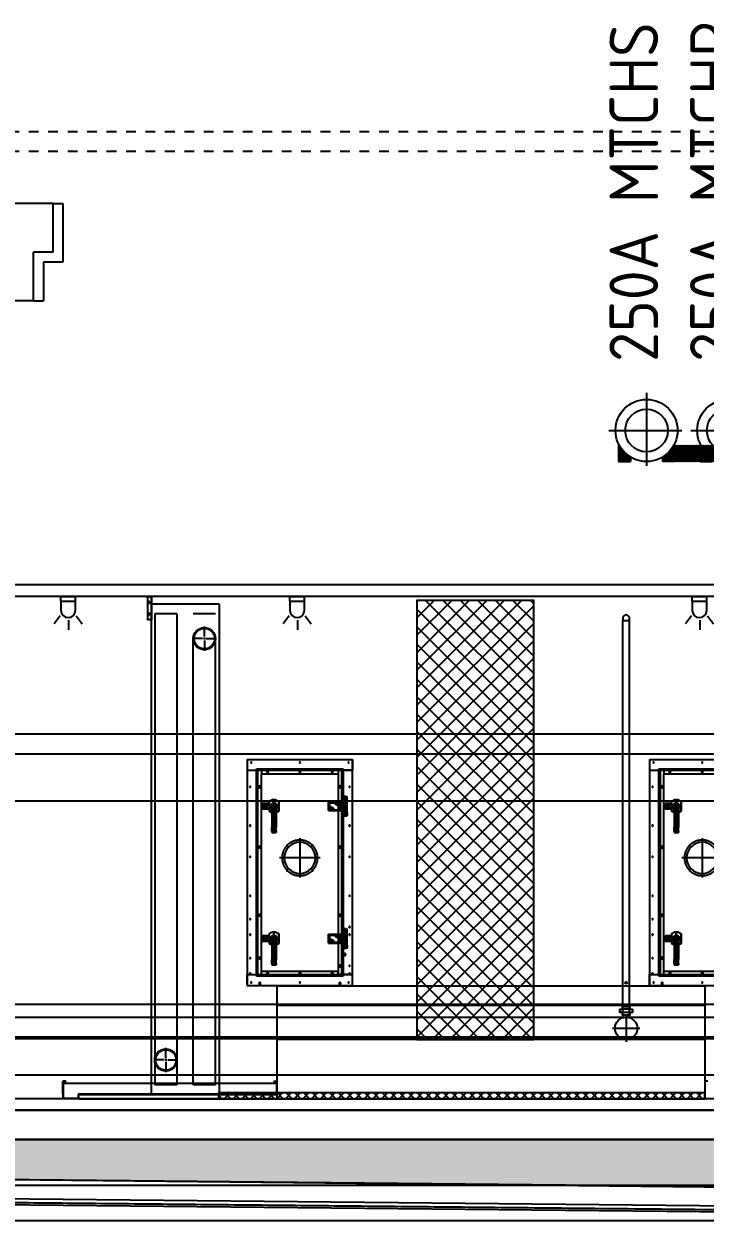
# Model space of a CAD drawing. Header units: millimetres. Extents: x -32710 to 654186, y -254124 to 420220.
# Drawn here: x 282600 to 286101, y 401948 to 408098 of the extents above; entities that cross this region are included whole.
import ezdxf
from ezdxf.enums import TextEntityAlignment as Align
from ezdxf.xclip import XClip

# ---------------------------------------------------------------- set-up
doc = ezdxf.new("R2010")
doc.units = ezdxf.units.MM
doc.header["$LTSCALE"] = 1000
for name, pattern in [('TPH12-SEC-@E$0$CENTERK5', [6.916, 6.667, -0.083, 0.083, -0.083]), ('TPH12-SEC-@E$0$DOTK1', [0.1, 0.05, -0.05]), ('YFM1P-長$0$CENTER', [2, 1.25, -0.25, 0.25, -0.25]), ('YFM1P-長$0$CENTER2', [1.125, 0.75, -0.125, 0.125, -0.125]), ('YFM1P-長$0$CENTERX2', [101.6, 63.5, -12.7, 12.7, -12.7]), ('YFM1P-長$0$DASHED', [0.75, 0.5, -0.25]), ('YFM1P-長$0$Hidden H04', [23, 15, -8])]:
    doc.linetypes.add(name, pattern=pattern)
for name, color, linetype in [('TPH12-SEC-@E$0$H-SIN', 252, 'TPH12-SEC-@E$0$CENTERK5'), ('TPH12-SEC-@E$0$KABE3', 252, 'Continuous'), ('TPH12-SEC-@E$0$SIAGE1', 252, 'Continuous'), ('TPH12-SEC-@E$0$SUGATA3', 252, 'Continuous'), ('TPH12-SEC-@E$0$SUGATAD', 252, 'TPH12-SEC-@E$0$DOTK1'), ('YFM1P-長$0$03', 4, 'Continuous'), ('YFM1P-長$0$1', 7, 'Continuous'), ('YFM1P-長$0$AUDIT_I_250305115502-0', 1, 'YFM1P-長$0$CENTERX2'), ('YFM1P-長$0$BILLET', 7, 'Continuous'), ('YFM1P-長$0$BOLT', 3, 'Continuous'), ('YFM1P-長$0$DOOR-02-01', 230, 'Continuous'), ('YFM1P-長$0$HANDLE', 6, 'Continuous'), ('YFM1P-長$0$Hatch', 1, 'Continuous'), ('YFM1P-長$0$Light', 2, 'Continuous'), ('YFM1P-長$0$LOCKING', 191, 'Continuous'), ('YFM1P-長$0$M-CMDUCT-TEXT', 3, 'Continuous'), ('YFM1P-長$0$M-FOUN', 252, 'Continuous'), ('YFM1P-長$0$M-PIPE-CHWR13', 94, 'Continuous'), ('YFM1P-長$0$M-PIPE-CHWR13_CL', 93, 'YFM1P-長$0$CENTER2'), ('YFM1P-長$0$M-PIPE-CHWR20', 110, 'Continuous'), ('YFM1P-長$0$M-PIPE-CHWR20_CL', 111, 'YFM1P-長$0$CENTER'), ('YFM1P-長$0$M-PIPE-CHWS12', 130, 'Continuous'), ('YFM1P-長$0$M-PIPE-CHWS12_CL', 132, 'YFM1P-長$0$CENTER2'), ('YFM1P-長$0$M-PIPE-CHWS5', 160, 'Continuous'), ('YFM1P-長$0$M-PIPE-CHWS5_CL', 161, 'YFM1P-長$0$CENTER2'), ('YFM1P-長$0$PV-551', 7, 'Continuous'), ('YFM1P-長$0$TYPE14X10', 7, 'Continuous'), ('YFM1P-長$0$图层1', 3, 'YFM1P-長$0$DASHED'), ('YFM1P-長$0$虚线', 3, 'YFM1P-長$0$DASHED'), ('YFM1P-長$0$表面显示线', 5, 'Continuous')]:
    doc.layers.add(name, color=color, linetype=linetype)
doc.styles.add('YFM1P-長$0$aa-txt', font='simplex.shx', dxfattribs={"width": 0.8, "bigfont": 'chineset.shx'})
doc.styles.add('YFM1P-長$0$aa-txt-IN', font='isocp.shx', dxfattribs={"bigfont": 'chineset.shx'})
doc.dimstyles.new('YFM1P-長$0$100-DIM', dxfattribs={"dimscale": 1000, "dimtxt": 0.2, "dimasz": 0.1, "dimexe": 0.1, "dimexo": 0.1, "dimgap": 0.05, "dimtad": 1, "dimdec": 0, "dimzin": 3, "dimdsep": 46, "dimtxsty": 'YFM1P-長$0$aa-txt', "dimblk1": 'YFM1P-長$0$DOT', "dimblk2": 'YFM1P-長$0$DOT', "dimsah": 1, "dimcen": 0, "dimclrd": 256, "dimclre": 256, "dimclrt": 256, "dimadec": 0, "dimazin": 0, "dimtfac": 1, "dimtdec": 0, "dimtix": 1, "dimtmove": 2, "dimatfit": 3, "dimldrblk": 'YFM1P-長$0$DOT', "dimfxl": 1, "dimtvp": 1, "dimtolj": 1, "dimtzin": 0, "dimarcsym": 0})
pattern_1 = [(45, (2679264709.9687, -131290.7604), (-2.2450640302673, 2.2450640302673), [])]
pattern_2 = [(45, (2679265129.9687, -131290.7604), (-2.2450640302673, 2.2450640302673), [])]
pattern_3 = [(45, (2679265593.9687, -131290.7604), (-2.2450640302673, 2.2450640302673), [])]
pattern_4 = [(45, (2679266083.9687, -131290.7604), (-2.2450640302673, 2.2450640302673), [])]

# ---------------------------------------------------------------- blocks, each defined once
blk = doc.blocks.new('TPH12-SEC-@E')
at = {"layer": 'TPH12-SEC-@E$0$H-SIN'}
blk.add_line((298929.6, 401950), (270800, 401950), dxfattribs=at)
at = {"layer": 'TPH12-SEC-@E$0$KABE3'}
blk.add_line((273330, 402124.7), (291000, 401948), dxfattribs=at)
at = {"layer": 'TPH12-SEC-@E$0$KABE3', "const_width": 10}
blk.add_lwpolyline([(273380, 402134.2), (290953.3, 401958.5)], dxfattribs=at)
at = {"layer": 'TPH12-SEC-@E$0$SIAGE1'}
for p, q in [((282750, 407175), (282800, 407175)), ((282800, 407175), (282800, 406875)), ((282800, 406875), (282700, 406875)), ((282700, 406875), (282700, 406675)), ((282650, 406675), (282700, 406675)), ((273500, 402253), (289700, 402091)), ((273500, 402153), (290830, 401979.7))]:
    blk.add_line(p, q, dxfattribs=at)
at = {"layer": 'TPH12-SEC-@E$0$SUGATA3'}
for p, q in [((282750, 407175), (273550, 407175)), ((282750, 406925), (282750, 407175)), ((282650, 406675), (282650, 406925)), ((282750, 406925), (282650, 406925)), ((282650, 406675), (281950, 406675)), ((291176, 404450), (281950, 404450)), ((290675, 403060), (281950, 403060)), ((281950, 402995), (290675, 402995)), ((281950, 402895), (290675, 402895)), ((282220, 402700), (290760, 402700)), ((282220, 402520), (290760, 402520))]:
    blk.add_line(p, q, dxfattribs=at)
at = {"layer": 'TPH12-SEC-@E$0$SUGATAD'}
for p, q in [((273325, 407545), (291375, 407545)), ((273325, 407445), (291375, 407445))]:
    blk.add_line(p, q, dxfattribs=at)
blk = doc.blocks.new('YFM1P-長$0$A$C249b1ccb')
at = {"true_color": 0xffffff}
h = blk.add_hatch(dxfattribs=at)
h.set_pattern_fill('ANSI31')
h.set_pattern_definition(pattern_1)
edge = h.paths.add_edge_path()
edge.add_line((256456.1, 69900.1), (256518, 69900.1))
edge.add_line((256518, 69920.2), (256518, 69900.1))
edge.add_arc((256689.2, 70149), 285.8, 215.35655, 233.19516)
edge.add_line((256456.1, 69983.6), (256456.1, 69900.1))
h = blk.add_hatch(dxfattribs=at)
h.set_pattern_fill('ANSI31')
h.set_pattern_definition(pattern_1)
edge = h.paths.add_edge_path()
edge.add_line((256743.9, 69900.1), (256682, 69900.1))
edge.add_line((256682, 69920.2), (256682, 69900.1))
edge.add_arc((256510.8, 70149), 285.8, 306.80484, 324.64345)
edge.add_line((257703.9, 69983.6), (257703.9, 69900.1))
h = blk.add_hatch(dxfattribs=at)
h.set_pattern_fill('ANSI31')
h.set_pattern_definition(pattern_2)
edge = h.paths.add_edge_path()
edge.add_line((256876.1, 69900.1), (256938, 69900.1))
edge.add_line((256938, 69920.2), (256938, 69900.1))
edge.add_arc((257109.2, 70149), 285.8, 215.35655, 233.19516)
edge.add_line((256876.1, 69983.6), (256876.1, 69900.1))
h = blk.add_hatch(dxfattribs=at)
h.set_pattern_fill('ANSI31')
h.set_pattern_definition(pattern_2)
edge = h.paths.add_edge_path()
edge.add_line((257163.9, 69900.1), (257102, 69900.1))
edge.add_line((257102, 69920.2), (257102, 69900.1))
edge.add_arc((256930.8, 70149), 285.8, 306.80484, 324.64345)
edge.add_line((257163.9, 69983.6), (257163.9, 69900.1))
h = blk.add_hatch(dxfattribs=at)
h.set_pattern_fill('ANSI31')
h.set_pattern_definition(pattern_3)
edge = h.paths.add_edge_path()
edge.add_line((257340.1, 69900.1), (257402, 69900.1))
edge.add_line((257402, 69920.2), (257402, 69900.1))
edge.add_arc((257573.2, 70149), 285.8, 215.35655, 233.19516)
edge.add_line((257340.1, 69983.6), (257340.1, 69900.1))
h = blk.add_hatch(dxfattribs=at)
h.set_pattern_fill('ANSI31')
h.set_pattern_definition(pattern_3)
edge = h.paths.add_edge_path()
edge.add_line((257659.9, 69900.1), (257598, 69900.1))
edge.add_line((257598, 69920.2), (257598, 69900.1))
edge.add_arc((257426.8, 70149), 285.8, 306.80484, 324.64345)
edge.add_line((257659.9, 69983.6), (257659.9, 69900.1))
h = blk.add_hatch(dxfattribs=at)
h.set_pattern_fill('ANSI31')
h.set_pattern_definition(pattern_4)
edge = h.paths.add_edge_path()
edge.add_line((257830.1, 69900.1), (257892, 69900.1))
edge.add_line((257892, 69920.2), (257892, 69900.1))
edge.add_arc((258063.2, 70149), 285.8, 215.35655, 233.19516)
edge.add_line((257830.1, 69983.6), (257830.1, 69900.1))
h = blk.add_hatch(dxfattribs=at)
h.set_pattern_fill('ANSI31')
h.set_pattern_definition(pattern_4)
edge = h.paths.add_edge_path()
edge.add_line((258149.9, 69900.1), (258088, 69900.1))
edge.add_line((258088, 69920.2), (258088, 69900.1))
edge.add_arc((257916.8, 70149), 285.8, 306.80484, 324.64345)
edge.add_line((258149.9, 69983.6), (258149.9, 69900.1))
for p, q in [((256456.1, 69983.6, 0), (256456.1, 69900.1, 0)), ((256456.1, 69982.6, 0), (256456.1, 69900.1, 0)), ((256876.1, 69983.6, 0), (256876.1, 69900.1, 0)), ((256876.1, 69982.6, 0), (256876.1, 69900.1, 0)), ((257163.9, 69983.6, 0), (257163.9, 69900.1, 0)), ((257163.9, 69982.6, 0), (257163.9, 69900.1, 0)), ((257340.1, 69983.6, 0), (257340.1, 69900.1, 0)), ((257340.1, 69982.6, 0), (257340.1, 69900.1, 0)), ((257643.9, 69982.6, 0), (257643.9, 69900.1, 0)), ((257659.9, 69983.6, 0), (257659.9, 69900.1, 0)), ((257659.9, 69982.6, 0), (257659.9, 69900.1, 0)), ((257703.9, 69983.6, 0), (257703.9, 69900.1, 0)), ((257830.1, 69983.6, 0), (257830.1, 69900.1, 0)), ((257830.1, 69982.6, 0), (257830.1, 69900.1, 0)), ((258149.9, 69983.6, 0), (258149.9, 69900.1, 0)), ((258149.9, 69982.6, 0), (258149.9, 69900.1, 0)), ((256456.1, 69900.1, 0), (256518, 69900.1, 0)), ((256518, 69920.2, 0), (256518, 69900.1, 0)), ((256682, 69920.2, 0), (256682, 69900.1, 0)), ((256743.9, 69900.1, 0), (256682, 69900.1, 0)), ((256876.1, 69900.1, 0), (256938, 69900.1, 0)), ((256938, 69920.2, 0), (256938, 69900.1, 0)), ((257102, 69920.2, 0), (257102, 69900.1, 0)), ((257163.9, 69900.1, 0), (257102, 69900.1, 0)), ((257340.1, 69900.1, 0), (257402, 69900.1, 0)), ((257402, 69920.2, 0), (257402, 69900.1, 0)), ((257598, 69920.2, 0), (257598, 69900.1, 0)), ((257659.9, 69900.1, 0), (257598, 69900.1, 0)), ((257830.1, 69900.1, 0), (257892, 69900.1, 0)), ((257892, 69920.2, 0), (257892, 69900.1, 0)), ((258088, 69920.2, 0), (258088, 69900.1, 0)), ((258149.9, 69900.1, 0), (258088, 69900.1, 0))]:
    blk.add_line(p, q)
for centre, start, end in [((256689.2, 70149, 0), 215.35655, 233.19516), ((256510.8, 70149, 0), 306.80484, 324.64345), ((257109.2, 70149, 0), 215.35655, 233.19516), ((256930.8, 70149, 0), 306.80484, 324.64345), ((257573.2, 70149, 0), 215.35655, 233.19516), ((257426.8, 70149, 0), 306.80484, 324.64345), ((258063.2, 70149, 0), 215.35655, 233.19516), ((257916.8, 70149, 0), 306.80484, 324.64345)]:
    blk.add_arc(centre, 285.8, start, end)
at = {"layer": 'YFM1P-長$0$M-PIPE-CHWR13'}
for radius in [159.5, 109.5]:
    blk.add_circle((256600, 70059.6, 0), radius, dxfattribs=at)
at = {"layer": 'YFM1P-長$0$M-PIPE-CHWR13_CL', "ltscale": 0.5}
for p, q in [((256600, 70252.6, 0), (256600, 69866.6, 0)), ((256407, 70059.6, 0), (256793, 70059.6, 0))]:
    blk.add_line(p, q, dxfattribs=at)
at = {"layer": 'YFM1P-長$0$M-PIPE-CHWR20'}
for radius in [186.5, 136.5]:
    blk.add_circle((257500, 70086.6, 0), radius, dxfattribs=at)
at = {"layer": 'YFM1P-長$0$M-PIPE-CHWR20_CL', "ltscale": 0.5}
for p, q in [((257500, 70327.8, 0), (257500, 69845.4, 0)), ((257258.8, 70086.6, 0), (257741.2, 70086.6, 0))]:
    blk.add_line(p, q, dxfattribs=at)
at = {"layer": 'YFM1P-長$0$M-PIPE-CHWS12'}
for radius in [186.5, 136.5]:
    blk.add_circle((257990, 70086.6, 0), radius, dxfattribs=at)
at = {"layer": 'YFM1P-長$0$M-PIPE-CHWS12_CL', "ltscale": 0.5}
for p, q in [((257990, 70327.8, 0), (257990, 69845.4, 0)), ((257748.8, 70086.6, 0), (258231.2, 70086.6, 0))]:
    blk.add_line(p, q, dxfattribs=at)
at = {"layer": 'YFM1P-長$0$M-PIPE-CHWS5'}
for radius in [159.5, 109.5]:
    blk.add_circle((257020, 70059.6, 0), radius, dxfattribs=at)
at = {"layer": 'YFM1P-長$0$M-PIPE-CHWS5_CL'}
for p, q in [((257020, 70252.6, 0), (257020, 69866.6, 0)), ((256827, 70059.6, 0), (257213, 70059.6, 0))]:
    blk.add_line(p, q, dxfattribs=at)
at = {"layer": 'YFM1P-長$0$M-CMDUCT-TEXT', "style": 'YFM1P-長$0$aa-txt-IN'}
for s, p in [('250A MTCHR', (256948.5, 70411.8, 0)), ('250A MTCHS', (256534.4, 70411.8, 0)), ('200A LTCHR', (257947.2, 70411.8, 0)), ('200A LTCHS', (257442.4, 70411.8, 0))]:
    blk.add_text(s, height=250, rotation=90, dxfattribs=at).set_placement(p, align=Align.MIDDLE_LEFT)
blk = doc.blocks.new('YFM1P-長$0$A$C6B021BE4')
for p, q in [((-77364.5, -247352.1), (-77394.5, -247352.1)), ((-77394.5, -247352.1), (-77394.5, -247353.6)), ((-77366, -247353.6), (-77394.5, -247353.6)), ((-77384.5, -247353.6), (-77384.5, -247470.6)), ((-77379.5, -247355.8), (-77379.5, -247349.8)), ((-77364.5, -247352.1), (-77364.5, -247472.1)), ((-77366, -247470.6), (-77384.5, -247470.6)), ((-77384.5, -247472.1), (-77384.5, -247470.6)), ((-77364.5, -247472.1), (-77384.5, -247472.1)), ((-77368.2, -247452.1), (-77362.2, -247452.1))]:
    blk.add_line(p, q)
at = {"linetype": 'YFM1P-長$0$Hidden H04'}
blk.add_line((-77366, -247353.6), (-77366, -247472.1), dxfattribs=at)
for points in [[(-77376.5, -247353.6), (-77376.5, -247352.1), (-77382.5, -247352.1), (-77382.5, -247353.6)], [(-77366, -247455.1), (-77364.5, -247455.1), (-77364.5, -247449.1), (-77366, -247449.1)]]:
    blk.add_lwpolyline(points, close=True)
at = {"layer": 'YFM1P-長$0$03', "color": 1}
for p, q in [((-77388.5, -247382.1), (-77368.5, -247382.1)), ((-77378.5, -247392.1), (-77378.5, -247372.1)), ((-77388.5, -247442.1), (-77368.5, -247442.1)), ((-77378.5, -247452.1), (-77378.5, -247432.1))]:
    blk.add_line(p, q, dxfattribs=at)
at = {"layer": 'YFM1P-長$0$03'}
for centre in [(-77378.5, -247382.1), (-77378.5, -247442.1)]:
    blk.add_circle(centre, 4, dxfattribs=at)
blk = doc.blocks.new('YFM1P-長$0$32212')
at = {"layer": 'YFM1P-長$0$1', "color": 1}
for p, q in [((30, -38.5), (46, -38.5)), ((30, -44.5), (46, -44.5)), ((38, -46.5), (38, -30.5)), ((38, -52.5), (38, -36.5)), ((-1, -78.5), (15, -78.5)), ((-1, -84.5), (15, -84.5)), ((7, -86.5), (7, -70.5)), ((7, -92.5), (7, -76.5))]:
    blk.add_line(p, q, dxfattribs=at)
at = {"layer": 'YFM1P-長$0$1'}
for p, q in [((32, -38.5), (32, -44.5)), ((34.9, -44.5), (34.9, -38.5)), ((41.1, -44.5), (41.1, -38.5)), ((44, -38.5), (44, -44.5, 78.1)), ((45, -43.4), (45, -37.4)), ((1, -78.5), (1, -84.5)), ((3.9, -78.5), (3.9, -84.5)), ((10.1, -78.5), (10.1, -84.5)), ((13, -78.5), (13, -84.5))]:
    blk.add_line(p, q, dxfattribs=at)
for centre, radius, start, end in [((38, -38.5), 6, 0, 180), ((38, -44.5), 6, 180, 0), ((38, -38.5), 3.1, 0, 180), ((38, -44.5), 3.1, 180, 0), ((7, -78.5), 6, 0, 180), ((7, -84.5), 6, 180, 0), ((7, -78.5), 3.1, 0, 180), ((7, -84.5), 3.1, 180, 0)]:
    blk.add_arc(centre, radius, start, end, dxfattribs=at)
at = {"layer": 'YFM1P-長$0$PV-551'}
for p, q in [((0, 0), (45, 0)), ((0, 0), (0, -12.5)), ((45, -12.5), (45, 0)), ((0, -26.1), (0, -12.5)), ((0, -12.5), (45, -12.5)), ((0, -29.4), (0, -26.1)), ((0, -26.1), (45, -26.1)), ((0, -92.5), (0, -29.4)), ((0, -29.5), (45, -29.5)), ((45, -26.1), (45, -12.5)), ((45, -29.4), (45, -26.1)), ((45, -41.7), (45, -29.4)), ((45, -46.7), (45, -41.7)), ((45, -92.5), (45, -46.7)), ((0, -90.5), (45, -90.5)), ((0, -92.5), (5, -92.5)), ((5, -92.5), (45, -92.5))]:
    blk.add_line(p, q, dxfattribs=at)
at = {"layer": 'YFM1P-長$0$图层1'}
for p, q in [((0, -2.5), (45, -2.5)), ((0, -4), (45, -4)), ((0, -11), (45, -11)), ((0, -11.2), (45, -11.2)), ((0, -12.5), (45, -12.5)), ((0, -16.7), (45, -16.7)), ((45, -20), (0, -20)), ((0, -26.2), (45, -26.2)), ((0, -29.2), (45, -29.2)), ((5, -66.5), (5, -34.5)), ((5, -34.5), (27, -34.5)), ((27, -34.5), (27, -45.5)), ((38, -56.5), (40, -56.5)), ((40, -85.5), (40, -56.5)), ((7, -66.5), (5, -66.5)), ((18, -77.5), (18, -85.5)), ((18, -85.5), (40, -85.5))]:
    blk.add_line(p, q, dxfattribs=at)
for centre, start, end in [((38, -45.5), 180, 270), ((7, -77.5), 0, 90)]:
    blk.add_arc(centre, 11, start, end, dxfattribs=at)
blk = doc.blocks.new('YFM1P-長$0$5556')
at = {"layer": 'YFM1P-長$0$1'}
for p, q in [((-33.5, 0), (-45, 0)), ((33.5, 0), (45, 0)), ((-50, -5), (-50, -20)), ((-33.5, -25), (-45, -25)), ((-44.4, -8.4), (-39.1, -8.4)), ((-44.4, -16.6), (-39.1, -16.6)), ((33.5, -25), (45, -25)), ((44.4, -8.4), (39.1, -8.4)), ((44.4, -16.6), (39.1, -16.6)), ((50, -5), (50, -20))]:
    blk.add_line(p, q, dxfattribs=at)
at = {"layer": 'YFM1P-長$0$1', "color": 1}
for p, q in [((-52.4, -12.5), (-36.4, -12.5)), ((-47.1, -12.5), (-31.1, -12.5)), ((-44.4, -20.5), (-44.4, -4.5)), ((-39.1, -20.5), (-39.1, -4.5)), ((31.1, -12.5), (47.1, -12.5)), ((36.4, -12.5), (52.4, -12.5)), ((39.1, -20.5), (39.1, -4.5)), ((44.4, -20.5), (44.4, -4.5))]:
    blk.add_line(p, q, dxfattribs=at)
at = {"layer": 'YFM1P-長$0$1'}
for centre, radius, start, end in [((-45, -5), 5, 90, 180), ((-45, -20), 5, 180, 270), ((-44.4, -12.5), 4.1, 90, 270), ((-39.1, -12.5), 4.1, 270, 90), ((39.1, -12.5), 4.1, 90, 270), ((44.4, -12.5), 4.1, 270, 90), ((45, -5), 5, 0, 90), ((45, -20), 5, 270, 0)]:
    blk.add_arc(centre, radius, start, end, dxfattribs=at)
at = {"layer": 'YFM1P-長$0$PV-551'}
for p, q in [((-33.5, 0), (-23.5, 0)), ((-33.5, 0), (-33.5, -5.6)), ((-23.5, 0), (23.5, 0)), ((-23, -25), (-23, 0)), ((23.5, 0), (33.5, 0)), ((33.5, -5.6), (33.5, 0)), ((-33.5, -5.6), (-23, -5.6)), ((-33.5, -5.6), (-33.5, -19.4)), ((-33.5, -19.4), (-23, -19.4)), ((-33.5, -25), (-33.5, -19.4)), ((-23.5, -25), (-33.5, -25)), ((33.5, -25), (-23.5, -25)), ((23.5, -25), (22.5, -25)), ((23, 0), (23, -25)), ((23, -5.6), (33.5, -5.6)), ((23, -19.4), (33.5, -19.4)), ((33.5, -19.4), (33.5, -5.6)), ((33.5, -25), (33.5, -19.4))]:
    blk.add_line(p, q, dxfattribs=at)
at = {"layer": 'YFM1P-長$0$图层1'}
for p, q in [((-39.1, -6), (-50, -6)), ((-50, -19), (-39.1, -19)), ((-33.5, -7.3), (-25.5, -7.3)), ((-33.5, -17.8), (-25.5, -17.8)), ((-25.5, -7.3), (-25.5, -17.8)), ((-25.5, -9.3), (-23, -9.3)), ((-25.5, -15.8), (-23, -15.8)), ((23, -9.5), (33.5, -9.5)), ((23, -15.5), (33.5, -15.5)), ((39.1, -6), (50, -6)), ((50, -19), (39.1, -19))]:
    blk.add_line(p, q, dxfattribs=at)
for centre, start, end in [((-39.1, -12.5), 270, 90), ((39.1, -12.5), 90, 270)]:
    blk.add_arc(centre, 6.5, start, end, dxfattribs=at)
blk = doc.blocks.new('YFM1P-長$0$A$C107F0088')
at = {"color": 1, "linetype": 'YFM1P-長$0$CENTER', "ltscale": 5}
for p, q in [((8.5, 135.1), (41.5, 135.1)), ((9, 135.1), (41, 135.1)), ((25, 160.6), (25, 109.7)), ((25, 151.6), (25, 118.6))]:
    blk.add_line(p, q, dxfattribs=at)
at = {"layer": 'YFM1P-長$0$1', "linetype": 'Continuous'}
for p, q in [((0, 110.6), (0, 159.6)), ((24.5, 157.1), (24.5, 165.6)), ((25.5, 157.1), (25.5, 165.6)), ((50, 159.6), (50, 110.6)), ((24.5, 113.2), (24.5, 104.6)), ((25.5, 113.2), (25.5, 104.6))]:
    blk.add_line(p, q, dxfattribs=at)
for centre, radius in [((25, 135.1), 10), ((25, 153.1), 3.46), ((25, 153.1), 2), ((25, 117.1), 3.46), ((25, 117.1), 2)]:
    blk.add_circle(centre, radius, dxfattribs=at)
for centre, radius, start, end in [((25, 135.1), 35, 44.41531, 135.58469), ((25, 153.1), 4, 97.18076, 82.81924), ((25, 135.1), 30.5, 89.06068, 90.93932), ((25, 153.4), 3.73, 82.30067, 97.69933), ((25, 135.1), 35, 224.41531, 315.58469), ((25, 117.1), 4, 277.18076, 262.81924), ((25, 116.9), 3.73, 262.30067, 277.69933), ((25, 135.1), 30.5, 269.06068, 270.93932)]:
    blk.add_arc(centre, radius, start, end, dxfattribs=at)
at = {"layer": 'YFM1P-長$0$BILLET'}
for p, q in [((0, 160.1), (0, 110.1)), ((50, 160.1), (50, 110.1)), ((0, 110.1), (50, 110.1))]:
    blk.add_line(p, q, dxfattribs=at)
at = {"layer": 'YFM1P-長$0$BILLET', "color": 1, "linetype": 'YFM1P-長$0$CENTER', "ltscale": 5}
for p, q in [((8.3, 135.1), (41.7, 135.1)), ((25, 151.8), (25, 118.4))]:
    blk.add_line(p, q, dxfattribs=at)
at = {"layer": 'YFM1P-長$0$BOLT', "color": 1, "linetype": 'YFM1P-長$0$CENTER', "ltscale": 1.5}
for p, q in [((34.3, 135.1), (15.7, 135.1)), ((25, 144.4), (25, 125.8))]:
    blk.add_line(p, q, dxfattribs=at)
at = {"layer": 'YFM1P-長$0$DOOR-02-01', "color": 1}
for p, q in [((24, 153.1), (26, 153.1)), ((25, 152.1), (25, 154.1)), ((24, 117.1), (26, 117.1)), ((25, 116.1), (25, 118.1))]:
    blk.add_line(p, q, dxfattribs=at)
at = {"layer": 'YFM1P-長$0$HANDLE', "color": 1, "linetype": 'YFM1P-長$0$CENTER', "ltscale": 5}
for p, q in [((43.9, 135.1), (6.1, 135.1)), ((25, 154.1), (25, 116.2))]:
    blk.add_line(p, q, dxfattribs=at)
at = {"layer": 'YFM1P-長$0$HANDLE', "linetype": 'Continuous'}
for p, q in [((13.2, 118), (9.1, 129.3)), ((31, 141.1), (19, 141.1)), ((19, 141.1), (19, 129.1)), ((31, 129.1), (19, 129.1)), ((31, 141.1), (31, 129.1)), ((36.2, 118), (40.6, 128.5)), ((13.2, 118), (13.2, 88)), ((20.2, 118), (13.2, 118)), ((13.2, 88), (13.2, 28)), ((20.2, 88), (13.2, 88)), ((20.2, 88), (20.2, 118)), ((29.2, 118), (20.2, 118)), ((29.2, 90.9), (20.2, 90.9)), ((20.2, 28), (20.2, 88)), ((29.2, 88), (29.2, 118)), ((36.2, 118), (29.2, 118)), ((29.2, 28), (29.2, 88)), ((36.2, 88), (29.2, 88)), ((36.2, 118), (36.2, 88)), ((36.2, 88), (36.2, 28)), ((13.2, 8), (13.2, 28)), ((20.2, 28), (13.2, 28)), ((13.2, 8), (13.2, 0)), ((20.2, 8), (13.2, 8)), ((20.2, 8), (20.2, 28)), ((29.2, 26.5), (20.2, 26.5)), ((20.2, 8), (20.2, 4)), ((29.2, 4), (20.2, 4)), ((29.2, 8), (29.2, 28)), ((36.2, 28), (29.2, 28)), ((29.2, 8), (29.2, 4)), ((36.2, 8), (29.2, 8)), ((36.2, 8), (36.2, 28)), ((36.2, 8), (36.2, 0)), ((36.2, 0), (13.2, 0))]:
    blk.add_line(p, q, dxfattribs=at)
blk.add_arc((25, 135.1), 17, 336.90924, 200.19856, dxfattribs=at)
at = {"layer": 'YFM1P-長$0$LOCKING', "color": 1, "linetype": 'YFM1P-長$0$CENTER', "ltscale": 8}
blk.add_line((6.1, 135.1), (43.9, 135.1), dxfattribs=at)
at = {"layer": 'YFM1P-長$0$LOCKING'}
for p, q in [((17, 135.1), (19.5, 137.6)), ((17, 135.1), (19.5, 132.6)), ((19.5, 140.6), (22.5, 140.6)), ((19.5, 137.6), (19.5, 140.6)), ((19.5, 132.6), (19.5, 129.6)), ((19.5, 129.6), (22.5, 129.6)), ((22.5, 140.6), (25, 143.1)), ((22.5, 129.6), (25, 127.1)), ((25, 143.1), (27.5, 140.6)), ((25, 127.1), (27.5, 129.6)), ((27.5, 140.6), (30.5, 140.6)), ((27.5, 129.6), (30.5, 129.6)), ((30.5, 140.6), (30.5, 137.6)), ((30.5, 137.6), (33, 135.1)), ((30.5, 132.6), (33, 135.1)), ((30.5, 129.6), (30.5, 132.6)), ((47.4, 150.1), (59.6, 140.1)), ((47.4, 150.1), (83.1, 150.1)), ((47.4, 120.1), (59.6, 130.1)), ((59.6, 140.1), (84.8, 140.1)), ((59.6, 130.1), (84.8, 130.1)), ((84.8, 140.1), (83.1, 150.1)), ((83.1, 120.1), (84.8, 130.1)), ((47.4, 120.1), (83.1, 120.1))]:
    blk.add_line(p, q, dxfattribs=at)
for radius, start, end in [(35, 351.78679, 8.21321), (60, 4.78019, 14.47751), (60, 345.52249, 355.21981), (60, 355.21981, 4.78019)]:
    blk.add_arc((25, 135.1), radius, start, end, dxfattribs=at)
blk = doc.blocks.new('YFM1P-長$0$A$C1DA84A87')
at = {"layer": 'YFM1P-長$0$03'}
for p, q in [((47.5, 1112.5), (47.5, 47.5)), ((492.5, 1112.5), (47.5, 1112.5)), ((492.5, 47.5), (492.5, 1112.5)), ((47.5, 47.5), (492.5, 47.5))]:
    blk.add_line(p, q, dxfattribs=at)
at = {"layer": 'YFM1P-長$0$AUDIT_I_250305115502-0'}
for p, q in [((19, 1145), (16.5, 1145)), ((20.5, 1145), (19.5, 1145)), ((20, 1146), (20, 1148.5)), ((20, 1144.5), (20, 1145.5)), ((20, 1144), (20, 1141.5)), ((21, 1145), (23.5, 1145)), ((269, 1145), (266.5, 1145)), ((270.5, 1145), (269.5, 1145)), ((270, 1146), (270, 1148.5)), ((270, 1144.5), (270, 1145.5)), ((270, 1144), (270, 1141.5)), ((271, 1145), (273.5, 1145)), ((519, 1145), (516.5, 1145)), ((520.5, 1145), (519.5, 1145)), ((520, 1146), (520, 1148.5)), ((520, 1144.5), (520, 1145.5)), ((520, 1144), (520, 1141.5)), ((521, 1145), (523.5, 1145)), ((14, 1020), (11.5, 1020)), ((15.5, 1020), (14.5, 1020)), ((15, 1021), (15, 1023.5)), ((15, 1019.5), (15, 1020.5)), ((15, 1019), (15, 1016.5)), ((16, 1020), (18.5, 1020)), ((63, 1020), (59, 1020)), ((64.5, 1020), (63.5, 1020)), ((64, 1021), (64, 1025)), ((64, 1019.5), (64, 1020.5)), ((64, 1019), (64, 1015)), ((65, 1020), (69, 1020)), ((475, 1020), (471, 1020)), ((475.5, 1020), (476.5, 1020)), ((476, 1021), (476, 1025)), ((476, 1020.5), (476, 1019.5)), ((476, 1019), (476, 1015)), ((477, 1020), (481, 1020)), ((524, 1020), (521.5, 1020)), ((524.5, 1020), (525.5, 1020)), ((525, 1021), (525, 1023.5)), ((525, 1020.5), (525, 1019.5)), ((525, 1019), (525, 1016.5)), ((526, 1020), (528.5, 1020)), ((38, 961.7), (33, 961.7)), ((39.5, 961.7), (38.5, 961.7)), ((39, 962.7), (39, 967.7)), ((39, 961.2), (39, 962.2)), ((39, 960.7), (39, 955.7)), ((40, 961.7), (45, 961.7)), ((38, 878.2), (33, 878.2)), ((39.5, 878.2), (38.5, 878.2)), ((39, 879.2), (39, 884.2)), ((39, 877.7), (39, 878.7)), ((39, 877.2), (39, 872.2)), ((40, 878.2), (45, 878.2)), ((14, 820), (11.5, 820)), ((15.5, 820), (14.5, 820)), ((15, 821), (15, 823.5)), ((15, 819.5), (15, 820.5)), ((15, 819), (15, 816.5)), ((16, 820), (18.5, 820)), ((524, 820), (521.5, 820)), ((524.5, 820), (525.5, 820)), ((525, 821), (525, 823.5)), ((525, 820.5), (525, 819.5)), ((525, 819), (525, 816.5)), ((526, 820), (528.5, 820)), ((267, 746.4), (273, 746.4)), ((270, 756.4), (270, 553.3)), ((270, 743.4), (270, 749.4)), ((63, 710), (59, 710)), ((64.5, 710), (63.5, 710)), ((64, 711), (64, 715)), ((64, 709.5), (64, 710.5)), ((64, 709), (64, 705)), ((65, 710), (69, 710)), ((207.4, 717.5), (203.2, 721.7)), ((203.2, 717.5), (207.4, 721.7)), ((332.6, 717.5), (336.8, 721.7)), ((332.6, 721.7), (336.8, 717.5)), ((475, 710), (471, 710)), ((475.5, 710), (476.5, 710)), ((476, 711), (476, 715)), ((476, 710.5), (476, 709.5)), ((476, 709), (476, 705)), ((477, 710), (481, 710)), ((14, 660), (11.5, 660)), ((15.5, 660), (14.5, 660)), ((15, 661), (15, 663.5)), ((15, 659.5), (15, 660.5)), ((15, 659), (15, 656.5)), ((16, 660), (18.5, 660)), ((165.1, 654.9), (374.9, 654.9)), ((181.5, 654.9), (175.5, 654.9)), ((178.5, 651.9), (178.5, 657.9)), ((358.5, 654.9), (364.5, 654.9)), ((361.5, 657.9), (361.5, 651.9)), ((524, 660), (521.5, 660)), ((524.5, 660), (525.5, 660)), ((525, 661), (525, 663.5)), ((525, 660.5), (525, 659.5)), ((525, 659), (525, 656.5)), ((526, 660), (528.5, 660)), ((207.4, 592.3), (203.2, 588.1)), ((207.4, 588.1), (203.2, 592.3)), ((273, 563.4), (267, 563.4)), ((270, 566.4), (270, 560.4)), ((332.6, 592.3), (336.8, 588.1)), ((336.8, 592.3), (332.6, 588.1)), ((14, 460), (11.5, 460)), ((15.5, 460), (14.5, 460)), ((15, 461), (15, 463.5)), ((15, 459.5), (15, 460.5)), ((15, 459), (15, 456.5)), ((16, 460), (18.5, 460)), ((524, 460), (521.5, 460)), ((524.5, 460), (525.5, 460)), ((525, 461), (525, 463.5)), ((525, 460.5), (525, 459.5)), ((525, 459), (525, 456.5)), ((526, 460), (528.5, 460)), ((63, 360), (59, 360)), ((64.5, 360), (63.5, 360)), ((64, 361), (64, 365)), ((64, 359.5), (64, 360.5)), ((64, 359), (64, 355)), ((65, 360), (69, 360)), ((475, 360), (471, 360)), ((475.5, 360), (476.5, 360)), ((476, 361), (476, 365)), ((476, 360.5), (476, 359.5)), ((476, 359), (476, 355)), ((477, 360), (481, 360)), ((524, 340), (521.5, 340)), ((524.5, 340), (525.5, 340)), ((525, 341), (525, 343.5)), ((525, 340.5), (525, 339.5)), ((525, 339), (525, 336.5)), ((526, 340), (528.5, 340)), ((14, 300), (11.5, 300)), ((14, 260), (11.5, 260)), ((15.5, 300), (14.5, 300)), ((15.5, 260), (14.5, 260)), ((15, 301), (15, 303.5)), ((15, 299.5), (15, 300.5)), ((15, 299), (15, 296.5)), ((15, 261), (15, 263.5)), ((15, 259.5), (15, 260.5)), ((15, 259), (15, 256.5)), ((16, 300), (18.5, 300)), ((16, 260), (18.5, 260)), ((39, 242.7), (39, 247.7)), ((524, 260), (521.5, 260)), ((524.5, 260), (525.5, 260)), ((525, 261), (525, 263.5)), ((525, 260.5), (525, 259.5)), ((525, 259), (525, 256.5)), ((526, 260), (528.5, 260)), ((38, 241.7), (33, 241.7)), ((39.5, 241.7), (38.5, 241.7)), ((39, 241.2), (39, 242.2)), ((39, 240.7), (39, 235.7)), ((40, 241.7), (45, 241.7)), ((38, 158.2), (33, 158.2)), ((39.5, 158.2), (38.5, 158.2)), ((39, 159.2), (39, 164.2)), ((39, 157.7), (39, 158.7)), ((39, 157.2), (39, 152.2)), ((40, 158.2), (45, 158.2)), ((475, 140), (471, 140)), ((475.5, 140), (476.5, 140)), ((476, 141), (476, 145)), ((476, 140.5), (476, 139.5)), ((476, 139), (476, 135)), ((477, 140), (481, 140)), ((524, 140), (521.5, 140)), ((524.5, 140), (525.5, 140)), ((525, 141), (525, 143.5)), ((525, 140.5), (525, 139.5)), ((525, 139), (525, 136.5)), ((526, 140), (528.5, 140)), ((14, 100), (11.5, 100)), ((15.5, 100), (14.5, 100)), ((15, 101), (15, 103.5)), ((15, 99.5), (15, 100.5)), ((15, 99), (15, 96.5)), ((15, 61), (15, 63.5)), ((16, 100), (18.5, 100)), ((63, 100), (59, 100)), ((64.5, 100), (63.5, 100)), ((64, 101), (64, 105)), ((64, 99.5), (64, 100.5)), ((64, 99), (64, 95)), ((65, 100), (69, 100)), ((525, 61), (525, 63.5)), ((14, 60), (11.5, 60)), ((15.5, 60), (14.5, 60)), ((15, 59.5), (15, 60.5)), ((15, 59), (15, 56.5)), ((16, 60), (18.5, 60)), ((19, 15), (16.5, 15)), ((20.5, 15), (19.5, 15)), ((20, 16), (20, 18.5)), ((20, 15.5), (20, 14.5)), ((20, 14), (20, 11.5)), ((21, 15), (23.5, 15)), ((63, 10), (59, 10)), ((64.5, 10), (63.5, 10)), ((64, 11), (64, 15)), ((64, 9.5), (64, 10.5)), ((64, 9), (64, 5)), ((65, 10), (69, 10)), ((269, 15), (266.5, 15)), ((270.5, 15), (269.5, 15)), ((270, 16), (270, 18.5)), ((270, 15.5), (270, 14.5)), ((270, 14), (270, 11.5)), ((271, 15), (273.5, 15)), ((475, 10), (471, 10)), ((475.5, 10), (476.5, 10)), ((476, 11), (476, 15)), ((476, 10.5), (476, 9.5)), ((476, 9), (476, 5)), ((477, 10), (481, 10)), ((519, 15), (516.5, 15)), ((520.5, 15), (519.5, 15)), ((520, 16), (520, 18.5)), ((520, 15.5), (520, 14.5)), ((520, 14), (520, 11.5)), ((521, 15), (523.5, 15)), ((524, 60), (521.5, 60)), ((524.5, 60), (525.5, 60)), ((525, 60.5), (525, 59.5)), ((525, 59), (525, 56.5)), ((526, 60), (528.5, 60))]:
    blk.add_line(p, q, dxfattribs=at)
blk.add_circle((270, 654.9), 91.5, dxfattribs=at)
at = {"layer": 'YFM1P-長$0$Hatch'}
for p, q in [((103, 1096), (99, 1096)), ((104.5, 1096), (103.5, 1096)), ((104, 1097), (104, 1101)), ((104, 1095.5), (104, 1096.5)), ((104, 1095), (104, 1091)), ((105, 1096), (109, 1096)), ((269, 1096), (265, 1096)), ((270.5, 1096), (269.5, 1096)), ((270, 1097), (270, 1101)), ((270, 1095.5), (270, 1096.5)), ((270, 1095), (270, 1091)), ((271, 1096), (275, 1096)), ((435, 1096), (431, 1096)), ((436.5, 1096), (435.5, 1096)), ((436, 1097), (436, 1101)), ((436, 1095.5), (436, 1096.5)), ((436, 1095), (436, 1091)), ((437, 1096), (441, 1096)), ((103, 64), (99, 64)), ((104.5, 64), (103.5, 64)), ((104, 65), (104, 69)), ((104, 64.5), (104, 63.5)), ((104, 63), (104, 59)), ((105, 64), (109, 64)), ((269, 64), (265, 64)), ((270.5, 64), (269.5, 64)), ((270, 65), (270, 69)), ((270, 64.5), (270, 63.5)), ((270, 63), (270, 59)), ((271, 64), (275, 64)), ((435, 64), (431, 64)), ((436.5, 64), (435.5, 64)), ((436, 65), (436, 69)), ((436, 64.5), (436, 63.5)), ((436, 63), (436, 59)), ((437, 64), (441, 64))]:
    blk.add_line(p, q, dxfattribs=at)
at = {"layer": 'YFM1P-長$0$虚线'}
for p, q in [((53, 1105), (53, 47.5)), ((55, 1107), (55, 1105)), ((485, 1107), (55, 1107)), ((485, 1107), (485, 1105)), ((487, 47.5), (487, 1105)), ((55, 53), (55, 55)), ((485, 53), (55, 53)), ((485, 53), (485, 55))]:
    blk.add_line(p, q, dxfattribs=at)
at = {"layer": 'YFM1P-長$0$表面显示线'}
for p, q in [((0, 0), (0, 1160)), ((540, 1160), (0, 1160)), ((0, 1160), (0, 1105)), ((540, 1160), (540, 1105)), ((540, 1145), (540, 0)), ((0, 1105), (73, 1105)), ((540, 1105), (0, 1105)), ((55, 1107), (55, 47.5)), ((73, 1105), (73, 1087)), ((73, 1087), (73, 47.5)), ((467, 1087), (73, 1087)), ((540, 1105), (467, 1105)), ((467, 1105), (467, 1087)), ((467, 55), (467, 1087)), ((485, 47.5), (485, 1107)), ((73, 55), (73, 73)), ((467, 73), (73, 73)), ((467, 55), (467, 73)), ((514, 55), (0, 55)), ((0, 0), (0, 55)), ((0, 55), (73, 55)), ((540, 55), (467, 55)), ((540, 0), (540, 55)), ((540, 0), (0, 0))]:
    blk.add_line(p, q, dxfattribs=at)
for centre, radius in [((20, 1145), 3), ((270, 1145), 3), ((520, 1145), 3), ((104, 1096), 4.5), ((104, 1096), 3), ((270, 1096), 4.5), ((270, 1096), 3), ((436, 1096), 4.5), ((436, 1096), 3), ((15, 1020), 3), ((64, 1020), 4.5), ((64, 1020), 3), ((476, 1020), 4.5), ((476, 1020), 3), ((525, 1020), 3), ((39, 961.7), 5.5), ((39, 878.2), 5.5), ((15, 820), 3), ((525, 820), 3), ((270, 746.4), 1.95), ((64, 710), 4.5), ((64, 710), 3), ((270, 654.9), 80), ((205.3, 719.6), 1.95), ((334.7, 719.6), 1.95), ((476, 710), 4.5), ((476, 710), 3), ((15, 660), 3), ((178.5, 654.9), 1.95), ((361.5, 654.9), 1.95), ((525, 660), 3), ((205.3, 590.2), 1.95), ((270, 563.4), 1.95), ((334.7, 590.2), 1.95), ((15, 460), 3), ((525, 460), 3), ((64, 360), 4.5), ((64, 360), 3), ((476, 360), 4.5), ((476, 360), 3), ((525, 340), 3), ((15, 300), 3), ((15, 260), 3), ((39, 241.7), 5.5), ((525, 260), 3), ((39, 158.2), 5.5), ((476, 140), 4.5), ((476, 140), 3), ((525, 140), 3), ((15, 100), 3), ((15, 60), 3), ((64, 100), 4.5), ((64, 100), 3), ((104, 64), 4.5), ((104, 64), 3), ((270, 64), 4.5), ((270, 64), 3), ((436, 64), 4.5), ((436, 64), 3), ((525, 60), 3), ((20, 15), 3), ((64, 10), 4.5), ((64, 10), 3), ((270, 15), 3), ((476, 10), 4.5), ((476, 10), 3), ((520, 15), 3)]:
    blk.add_circle(centre, radius, dxfattribs=at)
at = {"layer": 'YFM1P-長$0$1', "rotation": 90}
for name, p in [('YFM1P-長$0$5556', (26.5, 920)), ('YFM1P-長$0$32212', (30.5, 897.5)), ('YFM1P-長$0$5556', (26.5, 240)), ('YFM1P-長$0$32212', (30.5, 217.5))]:
    blk.add_blockref(name, p, dxfattribs=at)
at = {"layer": 'YFM1P-長$0$DOOR-02-01'}
for p in [(378, 784.7), (378, 104.7)]:
    blk.add_blockref('YFM1P-長$0$A$C107F0088', p, dxfattribs=at)
blk = doc.blocks.new('YFM1P-長$0$ACC-LIGHT')
at = {"layer": 'YFM1P-長$0$Light'}
for p, q in [((-37.5, 0), (37.5, 0)), ((-37.5, -23.4), (-37.5, 0)), ((37.5, -70.6), (37.5, 0)), ((-37.5, -23.4), (37.5, -23.4)), ((-37.5, -23.4), (-37.5, -70.6)), ((-40.8, -99.5), (-72, -140)), ((1.1, -120.6), (1.1, -170.6)), ((40.8, -99.5), (72, -140))]:
    blk.add_line(p, q, dxfattribs=at)
blk.add_arc((0, -70.6), 37.5, 180, 0, dxfattribs=at)
blk = doc.blocks.new('YFM1P-長$0$A$C7D971F41')
at = {"layer": 'YFM1P-長$0$Light', "xscale": 2, "yscale": 2, "zscale": 2}
blk.add_blockref('YFM1P-長$0$ACC-LIGHT', (144, 341), dxfattribs=at)
blk = doc.blocks.new('YFM1P-長$0$A$C8d85a92e')
at = {"layer": 'YFM1P-長$0$TYPE14X10'}
h = blk.add_hatch(dxfattribs=at)
h.set_pattern_fill('ANSI37', color=22, scale=10, style=0)
h.set_pattern_definition([(45, (-12162.93, -6906.226), (-22.45064, 22.45064), []), (135, (-12162.93, -6906.226), (-22.45064, -22.45064), [])])
h.paths.add_polyline_path([(8225, 210), (8225, 240), (5725, 240), (5725, 210)])
at = {"layer": 'YFM1P-長$0$TYPE14X10', "color": 22}
for p, q in [((10850, 2850), (250, 2850)), ((10790, 2790), (250, 2790)), ((6745, 2231.9), (7283.1, 2770)), ((6745, 2321.7), (7193.3, 2770)), ((6745, 2411.5), (7103.5, 2770)), ((6745, 2501.3), (7013.7, 2770)), ((6745, 2591.1), (6923.9, 2770)), ((6745, 2680.9), (6834.1, 2770)), ((7345, 2214.2), (6789.2, 2770)), ((7345, 2304), (6879, 2770)), ((7345, 2393.8), (6968.8, 2770)), ((7345, 2483.6), (7058.6, 2770)), ((7345, 2573.4), (7148.4, 2770)), ((7345, 2663.2), (7238.2, 2770)), ((7345, 2753), (7328, 2770)), ((5378.4, 2751.1), (5378.4, 232.1)), ((5728.4, 2751.1), (5378.4, 2751.1)), ((5728.4, 2751.1), (5478.4, 2751.1)), ((5728.4, 2751.1), (5728.4, 232.1)), ((6745, 2142.1), (7345, 2742.1)), ((7345, 2124.4), (6745, 2724.4)), ((5511.6, 2701.1), (5397.3, 2701.1)), ((5397.3, 2701.1), (5397.3, 282.1)), ((5511.6, 2701.1), (5511.6, 282.1)), ((5709.6, 2701.1), (5595.3, 2701.1)), ((6745, 2052.3), (7345, 2652.3)), ((7802.5, 626.6), (7802.5, 2667.2)), ((7837.5, 626.6), (7837.5, 2667.2)), ((5652.4, 2583.9), (5652.4, 2636.1)), ((7345, 2034.6), (6745, 2634.6)), ((5642.4, 2573.9), (5590.3, 2573.9)), ((5595.3, 282.1), (5595.3, 2573.9)), ((5647.4, 2573.9), (5657.4, 2573.9)), ((5652.4, 2568.9), (5652.4, 2578.9)), ((5652.4, 2563.9), (5652.4, 2511.8)), ((5662.4, 2573.9), (5714.6, 2573.9)), ((5709.6, 282.1), (5709.6, 2573.9)), ((6745, 1962.5), (7345, 2562.5)), ((7345, 1944.8), (6745, 2544.8)), ((6745, 1872.7), (7345, 2472.7)), ((7345, 1855), (6745, 2455)), ((6745, 1782.9), (7345, 2382.9)), ((7345, 1765.2), (6745, 2365.2)), ((6745, 1693.1), (7345, 2293.1)), ((7345, 1675.4), (6745, 2275.4)), ((6745, 1603.3), (7345, 2203.3)), ((7345, 1585.6), (6745, 2185.6)), ((6745, 1513.5), (7345, 2113.5)), ((7345, 1495.8), (6745, 2095.8)), ((6745, 1423.7), (7345, 2023.7)), ((7345, 1406), (6745, 2006)), ((6745, 1333.9), (7345, 1933.9)), ((7345, 1316.2), (6745, 1916.2)), ((6745, 1244.1), (7345, 1844.1)), ((7345, 1226.4), (6745, 1826.4)), ((6745, 1154.3), (7345, 1754.3)), ((7345, 1136.6), (6745, 1736.6)), ((6745, 1064.5), (7345, 1664.5)), ((7345, 1046.8), (6745, 1646.8)), ((6745, 974.7), (7345, 1574.7)), ((7345, 957), (6745, 1557)), ((6745, 884.9), (7345, 1484.9)), ((7345, 867.2), (6745, 1467.2)), ((6745, 795.1), (7345, 1395.1)), ((7345, 777.4), (6745, 1377.4)), ((6745, 705.3), (7345, 1305.3)), ((7345, 687.6), (6745, 1287.6)), ((6745, 615.4), (7345, 1215.4)), ((7345, 597.8), (6745, 1197.8)), ((6745, 525.6), (7345, 1125.6)), ((7338, 515), (6745, 1108)), ((7248.2, 515), (6745, 1018.2)), ((6824.2, 515), (7345, 1035.8)), ((7158.4, 515), (6745, 928.4)), ((6914, 515), (7345, 946)), ((7068.6, 515), (6745, 838.6)), ((7003.8, 515), (7345, 856.2)), ((6025, 790), (8225, 790)), ((6025, 790), (6025, 210)), ((6978.8, 515), (6745, 748.8)), ((7093.6, 515), (7345, 766.4)), ((8225, 790), (8225, 210)), ((6025, 690), (8225, 690)), ((7183.4, 515), (7345, 676.6)), ((6889, 515), (6745, 659)), ((7842.4, 669.7), (7797.6, 669.7)), ((7842.4, 652.2), (7797.6, 652.2)), ((7820, 642.8), (7820, 501.5)), ((7820, 642.8), (7820, 501.5)), ((6799.2, 515), (6745, 569.2)), ((7273.2, 515), (7345, 586.8)), ((7749.4, 572.2), (7890.6, 572.2)), ((7749.4, 572.2), (7890.6, 572.2)), ((8225, 515), (6025, 515)), ((7068.6, 515), (7045, 538.6)), ((5454.4, 419.2), (5454.4, 471.4)), ((5444.4, 409.2), (5392.3, 409.2)), ((5449.4, 409.2), (5459.4, 409.2)), ((5454.4, 404.2), (5454.4, 414.2)), ((5454.4, 399.2), (5454.4, 347.1)), ((5464.4, 409.2), (5516.6, 409.2)), ((4923.5, 298.5), (4923.5, 233.5)), ((4940, 300), (4925, 300)), ((4925, 300), (4925, 210)), ((4925, 300), (4925, 210)), ((4940, 298.5), (4926.5, 298.5)), ((4926.5, 298.5), (4926.5, 211.5)), ((4926.5, 290), (6025, 290)), ((4940, 300), (4940, 298.5)), ((5511.6, 282.1), (5397.3, 282.1)), ((5709.6, 282.1), (5595.3, 282.1)), ((6010, 300), (6025, 300)), ((6010, 300), (6010, 298.5)), ((6010, 298.5), (6023.5, 298.5)), ((6023.5, 298.5), (6023.5, 241.5)), ((6025, 300), (6025, 240)), ((8240, 300), (8225, 300)), ((8225, 300), (8225, 210)), ((10790, 210), (250, 210)), ((10790, 210), (250, 210)), ((5005, 210), (4925, 210)), ((5277, 210), (4925, 210)), ((5003.5, 211.5), (4926.5, 211.5)), ((5003.5, 233.5), (5003.5, 211.5)), ((6025, 233.5), (5003.5, 233.5)), ((5005, 232), (5005, 220)), ((6025, 232), (5005, 232)), ((5005, 232), (6025, 232)), ((5005, 210), (5005, 232)), ((5007, 210), (5007, 230)), ((5007, 210), (6025, 210)), ((5728.4, 232.1), (5378.4, 232.1)), ((8542.3, 210), (5542.3, 210)), ((8305, 210), (8225, 210)), ((10850, 150), (250, 150)), ((10850, 150), (250, 150)), ((10825, 0), (275, 0))]:
    blk.add_line(p, q, dxfattribs=at)
for points in [[(6745, 515), (7345, 515), (7345, 2770), (6745, 2770)], [(8225, 210), (8225, 240), (5725, 240), (5725, 210)]]:
    blk.add_lwpolyline(points, close=True, dxfattribs=at)
for points in [[(7802.5, 2667.2), (7837.5, 2667.2), (7837.5, 2681.2, 0.8), (7802.5, 2681.2)], [(7801.1, 648.7, 0.414214), (7797.6, 652.2), (7789.2, 652.2, -0.414214), (7787.8, 653.6), (7787.8, 668.3, -0.414214), (7789.2, 669.7), (7797.6, 669.7, 0.414214), (7801.1, 673.2), (7801.1, 681.6, -0.414214), (7802.5, 683), (7837.5, 683, -0.414214), (7838.9, 681.6), (7838.9, 673.2, 0.414214), (7842.4, 669.7), (7850.8, 669.7, -0.414214), (7852.2, 668.3), (7852.2, 653.6, -0.414214), (7850.8, 652.2), (7842.4, 652.2, 0.414214), (7838.9, 648.7), (7838.9, 640.3, -0.414214), (7837.5, 638.9), (7802.5, 638.9, -0.414214), (7801.1, 640.3)]]:
    blk.add_lwpolyline(points, format="xyb", close=True, dxfattribs=at)
for centre, radius in [((5652.4, 2573.9), 57.1), ((5652.4, 2573.9), 52.6), ((7820, 805), 5), ((7820, 572.2), 57.1), ((5454.4, 409.2), 57.1), ((5454.4, 409.2), 52.6)]:
    blk.add_circle(centre, radius, dxfattribs=at)
at = {"layer": 'YFM1P-長$0$TYPE14X10', "color": 22, "xscale": 0.5, "yscale": 0.5, "zscale": 0.5}
for p in [(4880.8, 2619.4), (6057.4, 2619.4), (8125, 2619.4)]:
    blk.add_blockref('YFM1P-長$0$A$C7D971F41', p, dxfattribs=at)
at = {"layer": 'YFM1P-長$0$TYPE14X10', "color": 22}
blk.add_blockref('YFM1P-長$0$A$C6B021BE4', (82745.2, 250142.1), dxfattribs=at)
at = {"layer": 'YFM1P-長$0$TYPE14X10', "color": 22, "xscale": -1}
for p in [(6413, 792.5), (8481, 792.5)]:
    blk.add_blockref('YFM1P-長$0$A$C1DA84A87', p, dxfattribs=at)
blk = doc.blocks.new('YFM1P-長$0$DOT')
at = {"color": 0}
blk.add_line((-1, 0), (1, 0), dxfattribs=at)
at = {"color": 2, "const_width": 0.5}
blk.add_lwpolyline([(-0.25, 0, 1), (0.25, 0, 1)], format="xyb", close=True, dxfattribs=at)
blk = doc.blocks.new('*D2966')
at = {"layer": 'DEFPOINTS', "color": 0, "transparency": 16777216}
for p in [(277811.7, 404106.5), (292343.4, 401950), (294492.3, 401950)]:
    blk.add_point(p, dxfattribs=at)
at = {"layer": 'YFM1P-長$0$M-FOUN', "lineweight": -2, "transparency": 16777216}
for p, q in [((277911.7, 404106.5), (294592.3, 404106.5)), ((294492.3, 404006.5), (294492.3, 402050)), ((292443.4, 401950), (294592.3, 401950))]:
    blk.add_line(p, q, dxfattribs=at)
at = {"layer": 'YFM1P-長$0$M-FOUN', "lineweight": -2, "transparency": 16777216, "xscale": 100, "yscale": 100, "zscale": 100}
for p, rotation in [((294492.3, 404106.5), 90), ((294492.3, 401950), 270)]:
    blk.add_blockref('YFM1P-長$0$DOT', p, dxfattribs=dict(at, rotation=rotation))
at = {"layer": 'YFM1P-長$0$M-FOUN', "transparency": 16777216, "insert": (294342.3, 403028.3), "char_height": 200, "attachment_point": 5, "rotation": 90, "style": 'YFM1P-長$0$aa-txt'}
blk.add_mtext('\\A1;2157', dxfattribs=at)
blk = doc.blocks.new('*D2967')
at = {"layer": 'DEFPOINTS', "color": 0, "transparency": 16777216}
for p in [(276450, 404347.7), (293103.7, 401950), (295252.7, 401950)]:
    blk.add_point(p, dxfattribs=at)
at = {"layer": 'YFM1P-長$0$M-FOUN', "lineweight": -2, "transparency": 16777216}
for p, q in [((276550, 404347.7), (295352.7, 404347.7)), ((295252.7, 404247.7), (295252.7, 402050)), ((293203.7, 401950), (295352.7, 401950))]:
    blk.add_line(p, q, dxfattribs=at)
at = {"layer": 'YFM1P-長$0$M-FOUN', "lineweight": -2, "transparency": 16777216, "xscale": 100, "yscale": 100, "zscale": 100}
for p, rotation in [((295252.7, 404347.7), 90), ((295252.7, 401950), 270)]:
    blk.add_blockref('YFM1P-長$0$DOT', p, dxfattribs=dict(at, rotation=rotation))
at = {"layer": 'YFM1P-長$0$M-FOUN', "transparency": 16777216, "insert": (295102.7, 403148.8), "char_height": 200, "attachment_point": 5, "rotation": 90, "style": 'YFM1P-長$0$aa-txt'}
blk.add_mtext('\\A1;2398', dxfattribs=at)
blk = doc.blocks.new('YFM1P-長')
at = {"layer": 'YFM1P-長$0$M-FOUN'}
h = blk.add_hatch(dxfattribs=at)
h.set_pattern_fill('AR-CONC', color=252)
h.paths.add_polyline_path([(289025, 402366.5), (289025, 402091.5), (277149.8, 402216.5), (277150, 402366.5)])
h = blk.add_hatch(dxfattribs=at)
h.set_pattern_fill('AR-CONC', color=252)
h.paths.add_polyline_path([(289025, 402366.5), (289025, 402091.5), (277149.8, 402216.5), (277150, 402366.5)])
h = blk.add_hatch(dxfattribs=at)
h.set_pattern_fill('AR-CONC', color=252)
h.paths.add_polyline_path([(289025, 402366.5), (289025, 402091.5), (277149.8, 402216.5), (277150, 402366.5)])
at = {"layer": 'YFM1P-長$0$M-FOUN', "color": 4}
for p, q in [((290800, 402885), (272800, 402885)), ((290800, 402130), (272762.9, 402130))]:
    blk.add_line(p, q, dxfattribs=at)
at = {"layer": 'YFM1P-長$0$M-FOUN'}
blk.add_line((290800, 401950), (272800, 401950), dxfattribs=at)
at = {"layer": 'YFM1P-長$0$M-FOUN', "color": 252}
blk.add_lwpolyline([(289025, 402366.5), (289025, 402091.5), (277149.8, 402216.5), (277150, 402366.5), (289025, 402366.5)], dxfattribs=at)
at = {"layer": 'YFM1P-長$0$M-FOUN'}
for name, p in [('YFM1P-長$0$A$C249b1ccb', (29200, 335950)), ('YFM1P-長$0$A$C8d85a92e', (277875, 402366.5))]:
    blk.add_blockref(name, p, dxfattribs=at)
for base, p1, p2, picture, middle in [((295252.7, 401950), (276450, 404347.7), (293103.7, 401950), '*D2967', (295102.7, 403148.8)), ((294492.3332, 401950), (277811.6504, 404106.5196), (292343.3588, 401950), '*D2966', (294342.3332, 403028.2598))]:
    dim = blk.add_linear_dim(base=base, p1=p1, p2=p2, angle=90, dimstyle='YFM1P-長$0$100-DIM', override={"dimfxl": 300}, dxfattribs=at)
    dim.commit()
    dim.dimension.update_dxf_attribs({"geometry": picture, "text_midpoint": middle})

msp = doc.modelspace()

# ---------------------------------------------------------------- block references
msp.add_blockref('TPH12-SEC-@E', (0, 0))
ref = msp.add_blockref('YFM1P-長', (0, 0))
XClip(ref).set_block_clipping_path([(188201.2783815574, 355635.7797075855), (305020.60558715, 413217.0386999981)])

doc.saveas('drawing.dxf')
